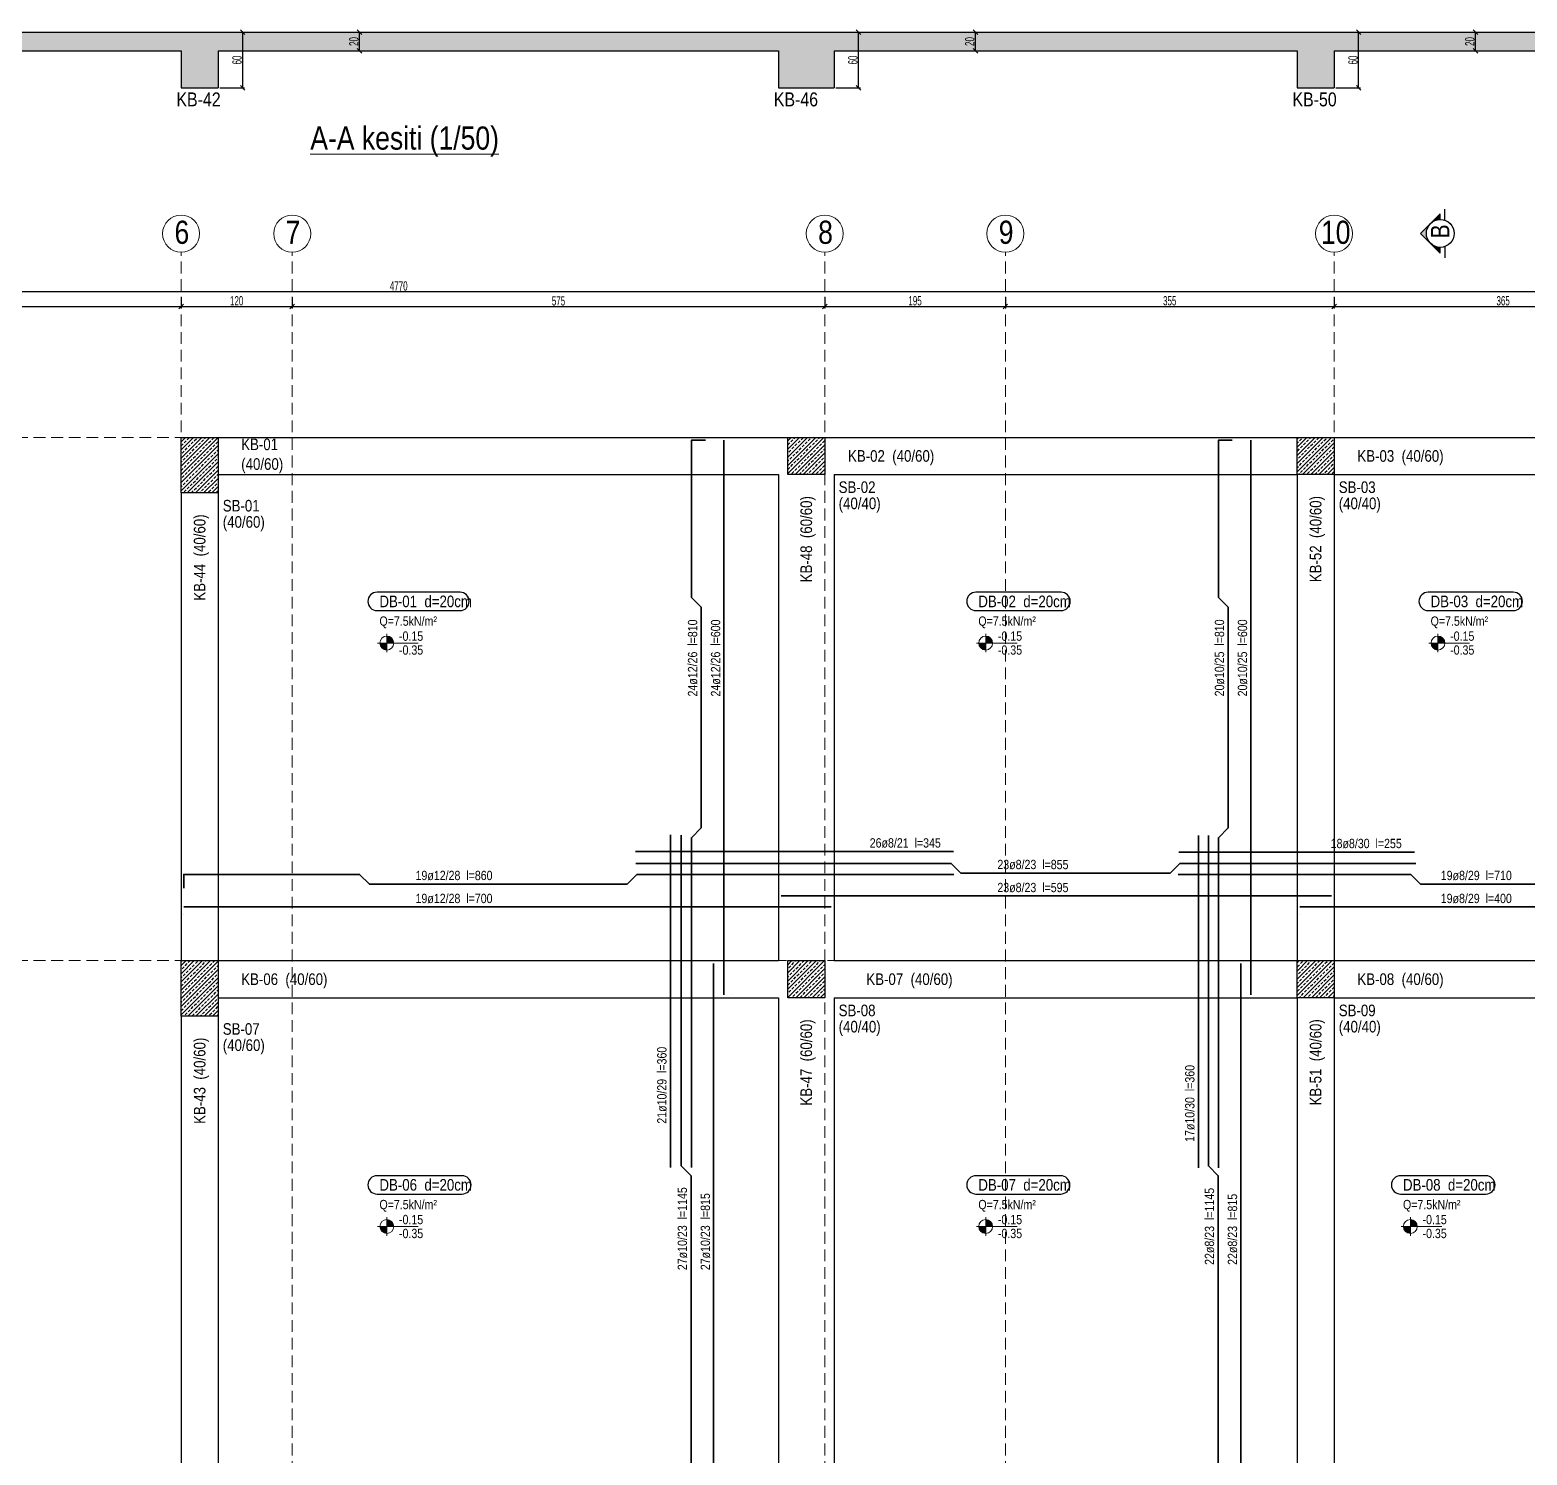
# Model space of a CAD drawing. Header units: millimetres. Extents: x 2532 to 8067, y 819 to 5029.
# Drawn here: x 5018 to 6634, y 3457 to 4996 of the extents above; entities that cross this region are included whole.
import ezdxf

# ---------------------------------------------------------------- set-up
doc = ezdxf.new("R2010")
doc.units = ezdxf.units.MM
doc.linetypes.add('DASHED', pattern=[19.05, 12.7, -6.35])
for name, color, linetype, lineweight in [('AKS BALONU (BEYKENT)', 7, 'Continuous', 20), ('AKS CIZGISI (BEYKENT)', 252, 'DASHED', 20), ('AKS NO (BEYKENT)', 3, 'Continuous', 20), ('AKS OLCU (BEYKENT)', 200, 'Continuous', 20), ('DONATI (BEYKENT)', 4, 'Continuous', 35), ('DONATI YAZISI (BEYKENT)', 3, 'Continuous', 20), ('DOSEME ISMI (BEYKENT)', 9, 'Continuous', 20), ('DOSEME PAFTA (BEYKENT)', 3, 'Continuous', 20), ('DOSEME SINIRI (BEYKENT)', 2, 'Continuous', 30), ('KESIT (BEYKENT)', 151, 'Continuous', 25), ('KESIT ISMI (BEYKENT)', 6, 'Continuous', 20), ('KIRIS (BEYKENT)', 2, 'Continuous', 30), ('KIRIS ISMI (BEYKENT)', 40, 'Continuous', 20), ('KOLON (BEYKENT)', 3, 'Continuous', 30), ('KOLON ISMI (BEYKENT)', 91, 'Continuous', 20), ('KOT CIZGI (BEYKENT)', 120, 'Continuous', 20), ('KOT YAZI (BEYKENT)', 7, 'Continuous', 20), ('OLCU (BEYKENT)', 14, 'Continuous', 20), ('TARAMA (BEYKENT)', 252, 'Continuous', 25), ('YAZI (BEYKENT)', 140, 'Continuous', 20)]:
    doc.layers.add(name, color=color, linetype=linetype, lineweight=lineweight)
doc.styles.add('DONATI YAZISI (BEYKENT)', font='')
doc.styles.add('DSMOLC-50', font='bahnschrift light condensed', dxfattribs={"width": 0.75, "height": 10})
doc.styles.add('KLNOLC-25', font='bahnschrift light condensed', dxfattribs={"width": 0.75, "height": 10})
doc.styles.add('KOT (BEYKENT)', font='')
doc.styles.add('stastyle', font='RomanSTA.ttf')
doc.styles.add('YAZI (BEYKENT)', font='')
doc.styles.get('DONATI YAZISI (BEYKENT)').set_extended_font_data('Bahnschrift Light Condensed')
doc.styles.get('KOT (BEYKENT)').set_extended_font_data('Bahnschrift Light Condensed')
doc.styles.get('YAZI (BEYKENT)').set_extended_font_data('Bahnschrift Light Condensed')
doc.dimstyles.new('DSMOLC-50', dxfattribs={"dimtxt": 10, "dimasz": 5, "dimexe": 2, "dimexo": 2, "dimgap": 1, "dimtad": 1, "dimdec": 1, "dimrnd": 0.5, "dimzin": 12, "dimdsep": 46, "dimtxsty": 'DSMOLC-50', "dimblk": 'OBLIQUE', "dimblk1": 'OBLIQUE', "dimblk2": 'OBLIQUE', "dimcen": 0, "dimclrt": 7, "dimadec": 0, "dimazin": 0, "dimtfac": 1, "dimtdec": 4, "dimtix": 1, "dimtmove": 2, "dimatfit": 3, "dimfxl": 1, "dimtzin": 0, "dimarcsym": 0})
pattern_1 = [(45, (1551.565, 462.183), (-4.4194174, 4.4194174), []), (45, (1555.9844, 462.183), (-4.4194174, 4.4194174), [3.125, -1.5625])]

# ---------------------------------------------------------------- blocks, each defined once
blk = doc.blocks.new('_Oblique')
at = {"color": 0, "linetype": 'ByBlock', "lineweight": -2}
blk.add_line((-0.5, -0.5), (0.5, 0.5), dxfattribs=at)
blk = doc.blocks.new('*D74')
at = {"layer": 'AKS OLCU (BEYKENT)', "color": 0, "lineweight": -2, "transparency": 16777216}
for p, q in [((4666.1, 4707.4), (4666.1, 4695.4)), ((5181.1, 4707.4), (5181.1, 4695.4)), ((4666.1, 4697.4), (5181.1, 4697.4))]:
    blk.add_line(p, q, dxfattribs=at)
at = {"layer": 'DEFPOINTS', "color": 0, "transparency": 16777216}
for p in [(4666.1, 4709.4), (5181.1, 4709.4), (5181.1, 4697.4)]:
    blk.add_point(p, dxfattribs=at)
at = {"layer": 'AKS OLCU (BEYKENT)', "color": 0, "lineweight": -2, "transparency": 16777216, "xscale": 5, "yscale": 5, "zscale": 5, "rotation": 180}
blk.add_blockref('_Oblique', (4666.1, 4697.4), dxfattribs=at)
at = {"layer": 'AKS OLCU (BEYKENT)', "color": 0, "lineweight": -2, "transparency": 16777216, "xscale": 5, "yscale": 5, "zscale": 5}
blk.add_blockref('_Oblique', (5181.1, 4697.4), dxfattribs=at)
at = {"layer": 'AKS OLCU (BEYKENT)', "color": 7, "transparency": 16777216, "insert": (4923.6, 4703.4), "char_height": 10, "attachment_point": 5, "style": 'DSMOLC-50'}
blk.add_mtext('515', dxfattribs=at)
blk = doc.blocks.new('*D75')
at = {"layer": 'AKS OLCU (BEYKENT)', "color": 0, "lineweight": -2, "transparency": 16777216}
for p, q in [((5181.1, 4707.4), (5181.1, 4695.4)), ((5301.1, 4707.4), (5301.1, 4695.4)), ((5181.1, 4697.4), (5301.1, 4697.4))]:
    blk.add_line(p, q, dxfattribs=at)
at = {"layer": 'DEFPOINTS', "color": 0, "transparency": 16777216}
for p in [(5181.1, 4709.4), (5301.1, 4709.4), (5301.1, 4697.4)]:
    blk.add_point(p, dxfattribs=at)
at = {"layer": 'AKS OLCU (BEYKENT)', "color": 0, "lineweight": -2, "transparency": 16777216, "xscale": 5, "yscale": 5, "zscale": 5, "rotation": 180}
blk.add_blockref('_Oblique', (5181.1, 4697.4), dxfattribs=at)
at = {"layer": 'AKS OLCU (BEYKENT)', "color": 0, "lineweight": -2, "transparency": 16777216, "xscale": 5, "yscale": 5, "zscale": 5}
blk.add_blockref('_Oblique', (5301.1, 4697.4), dxfattribs=at)
at = {"layer": 'AKS OLCU (BEYKENT)', "color": 7, "transparency": 16777216, "insert": (5241.1, 4703.5), "char_height": 10, "attachment_point": 5, "style": 'DSMOLC-50'}
blk.add_mtext('120', dxfattribs=at)
blk = doc.blocks.new('*D76')
at = {"layer": 'AKS OLCU (BEYKENT)', "color": 0, "lineweight": -2, "transparency": 16777216}
for p, q in [((5301.1, 4707.4), (5301.1, 4695.4)), ((5876.1, 4707.4), (5876.1, 4695.4)), ((5301.1, 4697.4), (5876.1, 4697.4))]:
    blk.add_line(p, q, dxfattribs=at)
at = {"layer": 'DEFPOINTS', "color": 0, "transparency": 16777216}
for p in [(5301.1, 4709.4), (5876.1, 4709.4), (5876.1, 4697.4)]:
    blk.add_point(p, dxfattribs=at)
at = {"layer": 'AKS OLCU (BEYKENT)', "color": 0, "lineweight": -2, "transparency": 16777216, "xscale": 5, "yscale": 5, "zscale": 5, "rotation": 180}
blk.add_blockref('_Oblique', (5301.1, 4697.4), dxfattribs=at)
at = {"layer": 'AKS OLCU (BEYKENT)', "color": 0, "lineweight": -2, "transparency": 16777216, "xscale": 5, "yscale": 5, "zscale": 5}
blk.add_blockref('_Oblique', (5876.1, 4697.4), dxfattribs=at)
at = {"layer": 'AKS OLCU (BEYKENT)', "color": 7, "transparency": 16777216, "insert": (5588.6, 4703.4), "char_height": 10, "attachment_point": 5, "style": 'DSMOLC-50'}
blk.add_mtext('575', dxfattribs=at)
blk = doc.blocks.new('*D77')
at = {"layer": 'AKS OLCU (BEYKENT)', "color": 0, "lineweight": -2, "transparency": 16777216}
for p, q in [((5876.1, 4707.4), (5876.1, 4695.4)), ((6071.1, 4707.4), (6071.1, 4695.4)), ((5876.1, 4697.4), (6071.1, 4697.4))]:
    blk.add_line(p, q, dxfattribs=at)
at = {"layer": 'DEFPOINTS', "color": 0, "transparency": 16777216}
for p in [(5876.1, 4709.4), (6071.1, 4709.4), (6071.1, 4697.4)]:
    blk.add_point(p, dxfattribs=at)
at = {"layer": 'AKS OLCU (BEYKENT)', "color": 0, "lineweight": -2, "transparency": 16777216, "xscale": 5, "yscale": 5, "zscale": 5, "rotation": 180}
blk.add_blockref('_Oblique', (5876.1, 4697.4), dxfattribs=at)
at = {"layer": 'AKS OLCU (BEYKENT)', "color": 0, "lineweight": -2, "transparency": 16777216, "xscale": 5, "yscale": 5, "zscale": 5}
blk.add_blockref('_Oblique', (6071.1, 4697.4), dxfattribs=at)
at = {"layer": 'AKS OLCU (BEYKENT)', "color": 7, "transparency": 16777216, "insert": (5973.6, 4703.5), "char_height": 10, "attachment_point": 5, "style": 'DSMOLC-50'}
blk.add_mtext('195', dxfattribs=at)
blk = doc.blocks.new('*D78')
at = {"layer": 'AKS OLCU (BEYKENT)', "color": 0, "lineweight": -2, "transparency": 16777216}
for p, q in [((6071.1, 4707.4), (6071.1, 4695.4)), ((6426.1, 4707.4), (6426.1, 4695.4)), ((6071.1, 4697.4), (6426.1, 4697.4))]:
    blk.add_line(p, q, dxfattribs=at)
at = {"layer": 'DEFPOINTS', "color": 0, "transparency": 16777216}
for p in [(6071.1, 4709.4), (6426.1, 4709.4), (6426.1, 4697.4)]:
    blk.add_point(p, dxfattribs=at)
at = {"layer": 'AKS OLCU (BEYKENT)', "color": 0, "lineweight": -2, "transparency": 16777216, "xscale": 5, "yscale": 5, "zscale": 5, "rotation": 180}
blk.add_blockref('_Oblique', (6071.1, 4697.4), dxfattribs=at)
at = {"layer": 'AKS OLCU (BEYKENT)', "color": 0, "lineweight": -2, "transparency": 16777216, "xscale": 5, "yscale": 5, "zscale": 5}
blk.add_blockref('_Oblique', (6426.1, 4697.4), dxfattribs=at)
at = {"layer": 'AKS OLCU (BEYKENT)', "color": 7, "transparency": 16777216, "insert": (6248.6, 4703.5), "char_height": 10, "attachment_point": 5, "style": 'DSMOLC-50'}
blk.add_mtext('355', dxfattribs=at)
blk = doc.blocks.new('*D79')
at = {"layer": 'AKS OLCU (BEYKENT)', "color": 0, "lineweight": -2, "transparency": 16777216}
for p, q in [((6426.1, 4707.4), (6426.1, 4695.4)), ((6791.1, 4707.4), (6791.1, 4695.4)), ((6426.1, 4697.4), (6791.1, 4697.4))]:
    blk.add_line(p, q, dxfattribs=at)
at = {"layer": 'DEFPOINTS', "color": 0, "transparency": 16777216}
for p in [(6426.1, 4709.4), (6791.1, 4709.4), (6791.1, 4697.4)]:
    blk.add_point(p, dxfattribs=at)
at = {"layer": 'AKS OLCU (BEYKENT)', "color": 0, "lineweight": -2, "transparency": 16777216, "xscale": 5, "yscale": 5, "zscale": 5, "rotation": 180}
blk.add_blockref('_Oblique', (6426.1, 4697.4), dxfattribs=at)
at = {"layer": 'AKS OLCU (BEYKENT)', "color": 0, "lineweight": -2, "transparency": 16777216, "xscale": 5, "yscale": 5, "zscale": 5}
blk.add_blockref('_Oblique', (6791.1, 4697.4), dxfattribs=at)
at = {"layer": 'AKS OLCU (BEYKENT)', "color": 7, "transparency": 16777216, "insert": (6608.6, 4703.5), "char_height": 10, "attachment_point": 5, "style": 'DSMOLC-50'}
blk.add_mtext('365', dxfattribs=at)
blk = doc.blocks.new('*D83')
at = {"layer": 'AKS OLCU (BEYKENT)', "color": 0, "lineweight": -2, "transparency": 16777216}
for p, q in [((3031.1, 4711.4), (3031.1, 4715.4)), ((3031.1, 4713.4), (7801.1, 4713.4)), ((7801.1, 4711.4), (7801.1, 4715.4))]:
    blk.add_line(p, q, dxfattribs=at)
at = {"layer": 'DEFPOINTS', "color": 0, "transparency": 16777216}
for p in [(3031.1, 4709.4), (7801.1, 4713.4), (7801.1, 4709.4)]:
    blk.add_point(p, dxfattribs=at)
at = {"layer": 'AKS OLCU (BEYKENT)', "color": 0, "lineweight": -2, "transparency": 16777216, "xscale": 5, "yscale": 5, "zscale": 5, "rotation": 180}
blk.add_blockref('_Oblique', (3031.1, 4713.4), dxfattribs=at)
at = {"layer": 'AKS OLCU (BEYKENT)', "color": 0, "lineweight": -2, "transparency": 16777216, "xscale": 5, "yscale": 5, "zscale": 5}
blk.add_blockref('_Oblique', (7801.1, 4713.4), dxfattribs=at)
at = {"layer": 'AKS OLCU (BEYKENT)', "color": 7, "transparency": 16777216, "insert": (5416.1, 4719.5), "char_height": 10, "attachment_point": 5, "style": 'DSMOLC-50'}
blk.add_mtext('4770', dxfattribs=at)
blk = doc.blocks.new('*D119')
at = {"layer": 'DEFPOINTS', "color": 0, "transparency": 16777216}
for p in [(5221.1, 4993.5), (5247.6, 4993.5), (5221.1, 4933.5)]:
    blk.add_point(p, dxfattribs=at)
at = {"layer": 'OLCU (BEYKENT)', "color": 0, "lineweight": -2, "transparency": 16777216}
for p, q in [((5223.1, 4993.5), (5249.6, 4993.5)), ((5247.6, 4933.5), (5247.6, 4993.5)), ((5223.1, 4933.5), (5249.6, 4933.5))]:
    blk.add_line(p, q, dxfattribs=at)
at = {"layer": 'OLCU (BEYKENT)', "color": 0, "lineweight": -2, "transparency": 16777216, "xscale": 5, "yscale": 5, "zscale": 5}
for p, rotation in [((5247.6, 4993.5), 90), ((5247.6, 4933.5), 270)]:
    blk.add_blockref('_Oblique', p, dxfattribs=dict(at, rotation=rotation))
at = {"layer": 'OLCU (BEYKENT)', "color": 7, "lineweight": -3, "transparency": 16777216, "insert": (5241.5, 4963.5), "char_height": 10, "attachment_point": 5, "rotation": 90, "style": 'KLNOLC-25'}
blk.add_mtext('60', dxfattribs=at)
blk = doc.blocks.new('*D120')
at = {"layer": 'DEFPOINTS', "color": 0, "transparency": 16777216}
for p in [(5359.7, 4993.5), (5373.8, 4993.5), (5359.7, 4973.5)]:
    blk.add_point(p, dxfattribs=at)
at = {"layer": 'OLCU (BEYKENT)', "color": 0, "lineweight": -2, "transparency": 16777216}
for p, q in [((5361.7, 4993.5), (5375.8, 4993.5)), ((5373.8, 4973.5), (5373.8, 4993.5)), ((5361.7, 4973.5), (5375.8, 4973.5))]:
    blk.add_line(p, q, dxfattribs=at)
at = {"layer": 'OLCU (BEYKENT)', "color": 0, "lineweight": -2, "transparency": 16777216, "xscale": 5, "yscale": 5, "zscale": 5}
for p, rotation in [((5373.8, 4993.5), 90), ((5373.8, 4973.5), 270)]:
    blk.add_blockref('_Oblique', p, dxfattribs=dict(at, rotation=rotation))
at = {"layer": 'OLCU (BEYKENT)', "color": 7, "lineweight": -3, "transparency": 16777216, "insert": (5367.7, 4983.5), "char_height": 10, "attachment_point": 5, "rotation": 90, "style": 'KLNOLC-25'}
blk.add_mtext('20', dxfattribs=at)
blk = doc.blocks.new('*D121')
at = {"layer": 'DEFPOINTS', "color": 0, "transparency": 16777216}
for p in [(5886.1, 4993.5), (5912.6, 4993.5), (5886.1, 4933.5)]:
    blk.add_point(p, dxfattribs=at)
at = {"layer": 'OLCU (BEYKENT)', "color": 0, "lineweight": -2, "transparency": 16777216}
for p, q in [((5888.1, 4993.5), (5914.6, 4993.5)), ((5912.6, 4933.5), (5912.6, 4993.5)), ((5888.1, 4933.5), (5914.6, 4933.5))]:
    blk.add_line(p, q, dxfattribs=at)
at = {"layer": 'OLCU (BEYKENT)', "color": 0, "lineweight": -2, "transparency": 16777216, "xscale": 5, "yscale": 5, "zscale": 5}
for p, rotation in [((5912.6, 4993.5), 90), ((5912.6, 4933.5), 270)]:
    blk.add_blockref('_Oblique', p, dxfattribs=dict(at, rotation=rotation))
at = {"layer": 'OLCU (BEYKENT)', "color": 7, "lineweight": -3, "transparency": 16777216, "insert": (5906.5, 4963.5), "char_height": 10, "attachment_point": 5, "rotation": 90, "style": 'KLNOLC-25'}
blk.add_mtext('60', dxfattribs=at)
blk = doc.blocks.new('*D122')
at = {"layer": 'DEFPOINTS', "color": 0, "transparency": 16777216}
for p in [(6024.7, 4993.5), (6038.8, 4993.5), (6024.7, 4973.5)]:
    blk.add_point(p, dxfattribs=at)
at = {"layer": 'OLCU (BEYKENT)', "color": 0, "lineweight": -2, "transparency": 16777216}
for p, q in [((6026.7, 4993.5), (6040.8, 4993.5)), ((6038.8, 4973.5), (6038.8, 4993.5)), ((6026.7, 4973.5), (6040.8, 4973.5))]:
    blk.add_line(p, q, dxfattribs=at)
at = {"layer": 'OLCU (BEYKENT)', "color": 0, "lineweight": -2, "transparency": 16777216, "xscale": 5, "yscale": 5, "zscale": 5}
for p, rotation in [((6038.8, 4993.5), 90), ((6038.8, 4973.5), 270)]:
    blk.add_blockref('_Oblique', p, dxfattribs=dict(at, rotation=rotation))
at = {"layer": 'OLCU (BEYKENT)', "color": 7, "lineweight": -3, "transparency": 16777216, "insert": (6032.7, 4983.5), "char_height": 10, "attachment_point": 5, "rotation": 90, "style": 'KLNOLC-25'}
blk.add_mtext('20', dxfattribs=at)
blk = doc.blocks.new('*D123')
at = {"layer": 'DEFPOINTS', "color": 0, "transparency": 16777216}
for p in [(6426.1, 4993.5), (6452.6, 4993.5), (6426.1, 4933.5)]:
    blk.add_point(p, dxfattribs=at)
at = {"layer": 'OLCU (BEYKENT)', "color": 0, "lineweight": -2, "transparency": 16777216}
for p, q in [((6428.1, 4993.5), (6454.6, 4993.5)), ((6452.6, 4933.5), (6452.6, 4993.5)), ((6428.1, 4933.5), (6454.6, 4933.5))]:
    blk.add_line(p, q, dxfattribs=at)
at = {"layer": 'OLCU (BEYKENT)', "color": 0, "lineweight": -2, "transparency": 16777216, "xscale": 5, "yscale": 5, "zscale": 5}
for p, rotation in [((6452.6, 4993.5), 90), ((6452.6, 4933.5), 270)]:
    blk.add_blockref('_Oblique', p, dxfattribs=dict(at, rotation=rotation))
at = {"layer": 'OLCU (BEYKENT)', "color": 7, "lineweight": -3, "transparency": 16777216, "insert": (6446.5, 4963.5), "char_height": 10, "attachment_point": 5, "rotation": 90, "style": 'KLNOLC-25'}
blk.add_mtext('60', dxfattribs=at)
blk = doc.blocks.new('*D124')
at = {"layer": 'DEFPOINTS', "color": 0, "transparency": 16777216}
for p in [(6564.7, 4993.5), (6578.8, 4993.5), (6564.7, 4973.5)]:
    blk.add_point(p, dxfattribs=at)
at = {"layer": 'OLCU (BEYKENT)', "color": 0, "lineweight": -2, "transparency": 16777216}
for p, q in [((6566.7, 4993.5), (6580.8, 4993.5)), ((6578.8, 4973.5), (6578.8, 4993.5)), ((6566.7, 4973.5), (6580.8, 4973.5))]:
    blk.add_line(p, q, dxfattribs=at)
at = {"layer": 'OLCU (BEYKENT)', "color": 0, "lineweight": -2, "transparency": 16777216, "xscale": 5, "yscale": 5, "zscale": 5}
for p, rotation in [((6578.8, 4993.5), 90), ((6578.8, 4973.5), 270)]:
    blk.add_blockref('_Oblique', p, dxfattribs=dict(at, rotation=rotation))
at = {"layer": 'OLCU (BEYKENT)', "color": 7, "lineweight": -3, "transparency": 16777216, "insert": (6572.7, 4983.5), "char_height": 10, "attachment_point": 5, "rotation": 90, "style": 'KLNOLC-25'}
blk.add_mtext('20', dxfattribs=at)

msp = doc.modelspace()

# ---------------------------------------------------------------- hatches: boundary and pattern name
at = {"layer": 'KESIT (BEYKENT)', "lineweight": -3}
h = msp.add_hatch(color=256, dxfattribs=at)
h.dxf.hatch_style = 1
h.paths.add_polyline_path([(6530.08, 4786.84), (6519.47, 4776.24), (6530.08, 4765.63, -0.1989124), (6525.68, 4776.24, -0.1989124)])
h = msp.add_hatch(color=256, dxfattribs=at)
h.dxf.hatch_style = 1
h.paths.add_polyline_path([(6540.68, 4797.45), (6530.08, 4786.84, -0.1989124), (6540.68, 4791.24)])
h = msp.add_hatch(color=256, dxfattribs=at)
h.dxf.hatch_style = 1
h.paths.add_polyline_path([(6540.68, 4761.24, -0.1989124), (6530.08, 4765.63), (6540.68, 4755.02)])
at = {"layer": 'KOT CIZGI (BEYKENT)'}
h = msp.add_hatch(color=256, dxfattribs=at)
h.dxf.hatch_style = 1
h.paths.add_polyline_path([(5403.22, 4333.95), (5395.72, 4333.95, 0.4142136), (5403.22, 4326.45)])
h = msp.add_hatch(color=256, dxfattribs=at)
h.dxf.hatch_style = 1
h.paths.add_polyline_path([(5403.22, 4341.45), (5403.22, 4333.95), (5410.72, 4333.95, 0.4142136)])
h = msp.add_hatch(color=256, dxfattribs=at)
h.dxf.hatch_style = 1
h.paths.add_polyline_path([(6049.89, 4333.95), (6042.39, 4333.95, 0.4142136), (6049.89, 4326.45)])
h = msp.add_hatch(color=256, dxfattribs=at)
h.dxf.hatch_style = 1
h.paths.add_polyline_path([(6049.89, 4341.45), (6049.89, 4333.95), (6057.39, 4333.95, 0.4142136)])
h = msp.add_hatch(color=256, dxfattribs=at)
h.dxf.hatch_style = 1
h.paths.add_polyline_path([(6538.22, 4333.95), (6530.72, 4333.95, 0.4142136), (6538.22, 4326.45)])
h = msp.add_hatch(color=256, dxfattribs=at)
h.dxf.hatch_style = 1
h.paths.add_polyline_path([(6538.22, 4341.45), (6538.22, 4333.95), (6545.72, 4333.95, 0.4142136)])
h = msp.add_hatch(color=256, dxfattribs=at)
h.dxf.hatch_style = 1
h.paths.add_polyline_path([(5403.22, 3703.95), (5395.72, 3703.95, 0.4142136), (5403.22, 3696.45)])
h = msp.add_hatch(color=256, dxfattribs=at)
h.dxf.hatch_style = 1
h.paths.add_polyline_path([(5403.22, 3711.45), (5403.22, 3703.95), (5410.72, 3703.95, 0.4142136)])
h = msp.add_hatch(color=256, dxfattribs=at)
h.dxf.hatch_style = 1
h.paths.add_polyline_path([(6049.89, 3703.95), (6042.39, 3703.95, 0.4142136), (6049.89, 3696.45)])
h = msp.add_hatch(color=256, dxfattribs=at)
h.dxf.hatch_style = 1
h.paths.add_polyline_path([(6049.89, 3711.45), (6049.89, 3703.95), (6057.39, 3703.95, 0.4142136)])
h = msp.add_hatch(color=256, dxfattribs=at)
h.dxf.hatch_style = 1
h.paths.add_polyline_path([(6508.4, 3703.95), (6500.9, 3703.95, 0.4142136), (6508.4, 3696.45)])
h = msp.add_hatch(color=256, dxfattribs=at)
h.dxf.hatch_style = 1
h.paths.add_polyline_path([(6508.4, 3711.45), (6508.4, 3703.95), (6515.9, 3703.95, 0.4142136)])
at = {"layer": 'TARAMA (BEYKENT)', "lineweight": -3}
h = msp.add_hatch(dxfattribs=at)
h.set_pattern_fill('ANSI33', color=256)
h.set_pattern_definition([(45, (1551.565, 334.067), (-4.490128, 4.490128), []), (45, (1556.055, 334.067), (-4.490128, 4.490128), [3.175, -1.5875])])
h.paths.add_polyline_path([(3056.08, 4973.49), (3536.12, 4973.49), (3536.12, 4933.49), (3576.12, 4933.49), (3576.12, 4973.49), (4051.12, 4973.49), (4051.12, 4933.49), (4111.12, 4933.49), (4111.12, 4973.49), (4616.12, 4973.49), (4616.12, 4933.49), (4676.12, 4933.49), (4676.12, 4973.49), (5181.05, 4973.49), (5181.05, 4933.49), (5221.12, 4933.49), (5221.12, 4973.49), (5826.12, 4973.49), (5826.12, 4933.49), (5886.12, 4933.49), (5886.12, 4973.49), (6386.12, 4973.49), (6386.12, 4933.49), (6426.12, 4933.49), (6426.12, 4973.49), (6991.12, 4973.49), (6991.12, 4933.49), (7051.12, 4933.49), (7051.12, 4973.49), (7771.22, 4973.49), (7771.22, 4933.49), (7801.14, 4933.49), (7801.14, 4993.49), (3056.12, 4993.49), (3031.02, 4993.49), (3031.02, 4873.49), (3056.08, 4873.49)])
at = {"layer": 'TARAMA (BEYKENT)'}
h = msp.add_hatch(dxfattribs=at)
h.set_pattern_fill('ANSI33', color=256, style=0, pattern_type=0)
h.set_pattern_definition(pattern_1)
h.paths.add_polyline_path([(5181.12, 4556.01), (5221.12, 4556.01), (5221.12, 4496.01), (5181.12, 4496.01)], flags=0)
h = msp.add_hatch(dxfattribs=at)
h.set_pattern_fill('ANSI33', color=256, style=0, pattern_type=0)
h.set_pattern_definition(pattern_1)
h.paths.add_polyline_path([(5836.12, 4556.01), (5876.12, 4556.01), (5876.12, 4516.01), (5836.12, 4516.01)], flags=0)
h = msp.add_hatch(dxfattribs=at)
h.set_pattern_fill('ANSI33', color=256, style=0, pattern_type=0)
h.set_pattern_definition(pattern_1)
h.paths.add_polyline_path([(6386.12, 4556.01), (6426.12, 4556.01), (6426.12, 4516.01), (6386.12, 4516.01)], flags=0)
h = msp.add_hatch(dxfattribs=at)
h.set_pattern_fill('ANSI33', color=256, style=0, pattern_type=0)
h.set_pattern_definition(pattern_1)
h.paths.add_polyline_path([(5181.12, 3991.01), (5221.12, 3991.01), (5221.12, 3931.01), (5181.12, 3931.01)], flags=0)
h = msp.add_hatch(dxfattribs=at)
h.set_pattern_fill('ANSI33', color=256, style=0, pattern_type=0)
h.set_pattern_definition(pattern_1)
h.paths.add_polyline_path([(5836.12, 3991.01), (5876.12, 3991.01), (5876.12, 3951.01), (5836.12, 3951.01)], flags=0)
h = msp.add_hatch(dxfattribs=at)
h.set_pattern_fill('ANSI33', color=256, style=0, pattern_type=0)
h.set_pattern_definition(pattern_1)
h.paths.add_polyline_path([(6386.12, 3991.01), (6426.12, 3991.01), (6426.12, 3951.01), (6386.12, 3951.01)], flags=0)

# ---------------------------------------------------------------- linework, layer by layer
at = {"layer": 'AKS BALONU (BEYKENT)'}
for centre in [(5181.12, 4776.01), (5301.12, 4776.01), (5876.12, 4776.01), (6071.12, 4776.01), (6426.12, 4776.01)]:
    msp.add_circle(centre, 20, dxfattribs=at)
at = {"layer": 'AKS CIZGISI (BEYKENT)'}
for p, q in [((5181.12, 866.01), (5181.12, 4756.01)), ((5301.12, 866.01), (5301.12, 4756.01)), ((5876.12, 866.01), (5876.12, 4756.01)), ((6071.12, 866.01), (6071.12, 4756.01)), ((6426.12, 866.01), (6426.12, 4756.01)), ((2831.12, 4556.01), (8016.12, 4556.01)), ((2831.12, 3991.01), (8016.12, 3991.01))]:
    msp.add_line(p, q, dxfattribs=at)
at = {"layer": 'DONATI (BEYKENT)'}
for points in [[(5732.21, 3767.65), (5732.21, 4123.67), (5742.81, 4134.29), (5742.81, 4372.56), (5732.21, 4383.17), (5732.21, 4552.92), (5747.21, 4552.94)], [(5767.21, 3954.01), (5767.21, 4553.01)], [(6301.12, 3767.21), (6301.12, 4123.67), (6311.72, 4134.29), (6311.71, 4372.56), (6301.12, 4383.17), (6301.12, 4552.92), (6316.12, 4552.94)], [(6336.12, 3954.01), (6336.12, 4553.01)], [(5709.63, 3767.58), (5709.63, 4126.77)], [(5721.12, 2992), (5721.12, 3412.42), (5731.72, 3423.03), (5731.71, 3758.8), (5721.12, 3769.42), (5721.12, 4126.63)], [(6279.69, 3767.14), (6279.69, 4126.25)], [(6290.31, 2992.04), (6290.31, 3412.42), (6300.91, 3423.03), (6300.91, 3758.8), (6290.31, 3769.42), (6290.31, 4126.15)], [(5671.76, 4108.74), (6015.25, 4108.74)], [(6258.41, 4108.13), (6512.92, 4108.13)], [(5672, 4096.01), (6012.52, 4096.01), (6023.14, 4085.41), (6248.91, 4085.41), (6259.52, 4096.01), (6514.27, 4096.01)], [(5184.04, 4069.2), (5184.03, 4084.2), (5373.78, 4084.2), (5384.39, 4073.6), (5662.67, 4073.6), (5673.28, 4084.2), (6015.42, 4084.2)], [(6257.83, 4084.2), (6508.78, 4084.2), (6519.39, 4073.6), (6657.67, 4073.6), (6668.28, 4084.2), (6954.2, 4084.2)], [(5829.11, 4061.01), (6423.11, 4061.01)], [(5184.12, 4049.2), (5883.12, 4049.2)], [(6389.12, 4049.2), (6788.12, 4049.2)], [(5756.12, 3174), (5756.12, 3988)], [(6325.31, 3174), (6325.31, 3988)]]:
    msp.add_lwpolyline(points, dxfattribs=at)
at = {"layer": 'DOSEME PAFTA (BEYKENT)', "lineweight": -3}
for points in [[(5392.64, 4369.02), (5482.26, 4369.02, 1), (5482.26, 4388.8), (5392.64, 4388.8, 1)], [(6039.31, 4369.02), (6131.24, 4369.02, 1), (6131.24, 4388.8), (6039.31, 4388.8, 1)], [(6527.64, 4369.02), (6619.51, 4369.02, 1), (6619.51, 4388.8), (6527.64, 4388.8, 1)], [(5392.64, 3739.02), (5484.32, 3739.02, 1), (5484.32, 3758.8), (5392.64, 3758.8, 1)], [(6039.31, 3739.02), (6130.9, 3739.02, 1), (6130.9, 3758.8), (6039.31, 3758.8, 1)], [(6497.82, 3739.02), (6589.94, 3739.02, 1), (6589.94, 3758.8), (6497.82, 3758.8, 1)]]:
    msp.add_lwpolyline(points, format="xyb", close=True, dxfattribs=at)
at = {"layer": 'DOSEME SINIRI (BEYKENT)'}
for p, q in [((3056.12, 4993.49), (7801.14, 4993.49)), ((4676.12, 4973.49), (5181.05, 4973.49)), ((5181.05, 4973.49), (5181.05, 4933.49)), ((5221.12, 4973.49), (5221.12, 4933.49)), ((5221.12, 4973.49), (5826.12, 4973.49)), ((5826.12, 4973.49), (5826.12, 4933.49)), ((5886.12, 4973.49), (5886.12, 4933.49)), ((5886.12, 4973.49), (6386.12, 4973.49)), ((6386.12, 4973.49), (6386.12, 4933.49)), ((6426.12, 4973.49), (6426.12, 4933.49)), ((6426.12, 4973.49), (6991.12, 4973.49)), ((5181.05, 4933.49), (5221.12, 4933.49)), ((5826.12, 4933.49), (5886.12, 4933.49)), ((6386.12, 4933.49), (6426.12, 4933.49))]:
    msp.add_line(p, q, dxfattribs=at)
at = {"layer": 'KESIT (BEYKENT)', "lineweight": -3, "flags": 128}
for points in [[(6545.68, 4790.38), (6545.68, 4802.45)], [(6540.68, 4791.24), (6540.68, 4797.45), (6519.47, 4776.24), (6540.68, 4755.02), (6540.68, 4761.24)], [(6545.68, 4762.09), (6545.68, 4750.02)]]:
    msp.add_lwpolyline(points, dxfattribs=at)
at = {"layer": 'KESIT (BEYKENT)', "lineweight": -3}
msp.add_circle((6540.68, 4776.24), 15, dxfattribs=at)
at = {"layer": 'KIRIS (BEYKENT)'}
for p, q in [((5221.02, 4556.01), (5836.22, 4556.01)), ((5876.22, 4556.01), (6386.22, 4556.01)), ((6426.22, 4556.01), (6751.22, 4556.01)), ((5221.02, 4516.01), (5826.12, 4516.01)), ((5826.12, 4516.01), (5826.12, 3991.01)), ((5886.12, 4516.01), (6386.12, 4516.01)), ((5886.12, 4516.01), (5886.12, 3991.01)), ((6386.12, 4516.01), (6386.22, 3991.11)), ((6426.12, 4516.01), (6426.22, 3991.11)), ((6426.22, 4516.01), (6751.12, 4516.01)), ((5181.02, 4496.11), (5181.02, 3991.11)), ((5221.12, 4496.11), (5221.02, 3991.11)), ((5221.02, 3991.01), (5826.12, 3991.01)), ((5886.12, 3991.01), (6386.22, 3991.01)), ((6426.22, 3991.01), (6751.22, 3991.01)), ((5221.02, 3951.01), (5826.12, 3951.01)), ((5826.12, 3951.01), (5826.12, 3231.01)), ((5886.12, 3951.01), (6386.12, 3951.01)), ((5886.12, 3951.01), (5886.12, 3231.01)), ((6386.12, 3951.01), (6386.22, 3231.11)), ((6426.12, 3951.01), (6426.22, 3231.11)), ((6426.22, 3951.01), (6751.22, 3951.01)), ((5181.02, 3931.11), (5181.02, 3231.11)), ((5221.12, 3931.11), (5221.02, 3231.11))]:
    msp.add_line(p, q, dxfattribs=at)
at = {"layer": 'KOLON (BEYKENT)'}
for points in [[(5181.12, 4556.01), (5221.12, 4556.01), (5221.12, 4496.01), (5181.12, 4496.01)], [(5836.12, 4556.01), (5876.12, 4556.01), (5876.12, 4516.01), (5836.12, 4516.01)], [(6386.12, 4556.01), (6426.12, 4556.01), (6426.12, 4516.01), (6386.12, 4516.01)], [(5181.12, 3991.01), (5221.12, 3991.01), (5221.12, 3931.01), (5181.12, 3931.01)], [(5836.12, 3991.01), (5876.12, 3991.01), (5876.12, 3951.01), (5836.12, 3951.01)], [(6386.12, 3991.01), (6426.12, 3991.01), (6426.12, 3951.01), (6386.12, 3951.01)]]:
    msp.add_lwpolyline(points, close=True, dxfattribs=at)
at = {"layer": 'KOT CIZGI (BEYKENT)'}
for p, q in [((5393.22, 4333.95), (5437.25, 4333.95)), ((5403.22, 4343.95), (5403.22, 4323.95)), ((6039.89, 4333.95), (6083.92, 4333.95)), ((6049.89, 4343.95), (6049.89, 4323.95)), ((6528.22, 4333.95), (6572.25, 4333.95)), ((6538.22, 4343.95), (6538.22, 4323.95)), ((5393.22, 3703.95), (5437.25, 3703.95)), ((5403.22, 3713.95), (5403.22, 3693.95)), ((6039.89, 3703.95), (6083.92, 3703.95)), ((6049.89, 3713.95), (6049.89, 3693.95)), ((6498.4, 3703.95), (6542.43, 3703.95)), ((6508.4, 3713.95), (6508.4, 3693.95))]:
    msp.add_line(p, q, dxfattribs=at)
for centre in [(5403.22, 4333.95), (6049.89, 4333.95), (6538.22, 4333.95), (5403.22, 3703.95), (6049.89, 3703.95), (6508.4, 3703.95)]:
    msp.add_circle(centre, 7.5, dxfattribs=at)

# ---------------------------------------------------------------- texts
at = {"layer": 'AKS NO (BEYKENT)', "style": 'YAZI (BEYKENT)'}
for s, p in [('6', (5173.99, 4765.01)), ('7', (5293.99, 4765.01)), ('8', (5868.99, 4765.01)), ('9', (6063.99, 4765.01)), ('10', (6411.89, 4765.01))]:
    msp.add_text(s, height=25, dxfattribs=at).set_placement(p)
at = {"layer": 'DONATI (BEYKENT)', "style": 'stastyle'}
for s, p in [('& 1-.2- 1- 6.950002- 3.649999', (5829.11, 4061.01)), ('& 1-.2- 1- 0- 5.499999', (5184.12, 4041.01)), ('& 1-.2- 1- 5.499999- 6.900002', (6389.12, 4041.01)), ('& 1-.2- 1- 7.599998- 0', (5776.12, 3954.01)), ('& 1-.2- 1- 7.599998- 0', (6336.12, 3954.01))]:
    msp.add_text(s, height=0.0005, dxfattribs=at).set_placement(p)
at = {"layer": 'DONATI YAZISI (BEYKENT)', "style": 'DONATI YAZISI (BEYKENT)'}
for s, p in [(' 24ø12/26  l=810', (5738.38, 4273.1)), (' 24ø12/26  l=600', (5763.21, 4273.09)), (' 20ø10/25  l=810', (6307.29, 4273.19)), (' 20ø10/25  l=600', (6332.12, 4273.18)), (' 21ø10/29  l=360', (5705.21, 3811.76)), (' 17ø10/30  l=360', (6275.26, 3792.11)), (' 27ø10/23  l=1145', (5727.29, 3653.66)), (' 27ø10/23  l=815', (5752.12, 3653.65)), (' 22ø8/23  l=1145', (6296.48, 3659.33)), (' 22ø8/23  l=815', (6321.31, 3659.32))]:
    msp.add_text(s, height=10, rotation=90, dxfattribs=at).set_placement(p)
for s, p in [(' 26ø8/21  l=345', (5921.47, 4113.17)), (' 18ø8/30  l=255', (6419.2, 4112.56)), (' 23ø8/23  l=855', (6059.32, 4089.83)), (' 19ø12/28  l=860', (5431.08, 4078.03)), (' 23ø8/23  l=595', (6059.31, 4065.01)), (' 19ø8/29  l=710', (6538.08, 4078.03)), (' 19ø12/28  l=700', (5431.07, 4053.2)), (' 19ø8/29  l=400', (6538.07, 4053.2))]:
    msp.add_text(s, height=10, dxfattribs=at).set_placement(p)
at = {"layer": 'DOSEME ISMI (BEYKENT)', "style": 'YAZI (BEYKENT)'}
for s, p in [('DB-01  d=20cm', (5395.28, 4372.67)), ('DB-02  d=20cm', (6041.95, 4372.67)), ('DB-03  d=20cm', (6530.28, 4372.67)), ('DB-06  d=20cm', (5395.28, 3742.67)), ('DB-07  d=20cm', (6041.95, 3742.67)), ('DB-08  d=20cm', (6500.46, 3742.67))]:
    msp.add_text(s, height=12.5, dxfattribs=at).set_placement(p)
at = {"layer": 'KESIT ISMI (BEYKENT)', "style": 'YAZI (BEYKENT)'}
msp.add_text('%%UA-A kesiti (1/50)', height=25, dxfattribs=at).set_placement((5320.63, 4866.74))
msp.add_text('B', height=20, rotation=90, dxfattribs=at).set_placement((6550.55, 4770.78))
at = {"layer": 'KIRIS ISMI (BEYKENT)', "style": 'YAZI (BEYKENT)'}
for s, height, p in [('KB-42', 15, (5176.05, 4913.49)), ('KB-46', 15, (5821.12, 4913.49)), ('KB-50', 15, (6381.12, 4913.49)), ('KB-01', 12.5, (5246.02, 4542.26)), ('KB-02  (40/60)', 12.5, (5901.22, 4529.76)), ('KB-03  (40/60)', 12.5, (6451.22, 4529.76)), ('(40/60)', 12.5, (5246.02, 4521.01)), ('KB-06  (40/60)', 12.5, (5246.02, 3964.76)), ('KB-07  (40/60)', 12.5, (5921.02, 3964.76)), ('KB-08  (40/60)', 12.5, (6451.22, 3964.76))]:
    msp.add_text(s, height=height, dxfattribs=at).set_placement(p)
for s, p in [('KB-48  (60/60)', (5862.37, 4399.51)), ('KB-52  (40/60)', (6412.37, 4399.61)), ('KB-44  (40/60)', (5207.37, 4379.76)), ('KB-47  (60/60)', (5862.37, 3834.51)), ('KB-51  (40/60)', (6412.37, 3834.64)), ('KB-43  (40/60)', (5207.37, 3814.74))]:
    msp.add_text(s, height=12.5, rotation=90, dxfattribs=at).set_placement(p)
at = {"layer": 'KOLON ISMI (BEYKENT)', "style": 'YAZI (BEYKENT)'}
for s, p in [('SB-02', (5891.12, 4496.01)), ('SB-03', (6431.12, 4496.01)), ('SB-01', (5226.12, 4476.01)), ('(40/40)', (5891.12, 4478.51)), ('(40/40)', (6431.12, 4478.51)), ('(40/60)', (5226.12, 4458.51)), ('SB-08', (5891.12, 3931.01)), ('SB-09', (6431.12, 3931.01)), ('SB-07', (5226.12, 3911.01)), ('(40/40)', (5891.12, 3913.51)), ('(40/40)', (6431.12, 3913.51)), ('(40/60)', (5226.12, 3893.51))]:
    msp.add_text(s, height=12.5, dxfattribs=at).set_placement(p)
at = {"layer": 'KOT YAZI (BEYKENT)', "style": 'KOT (BEYKENT)'}
for s, p in [(' -0.15', (5413.22, 4336.45)), (' -0.15', (6059.89, 4336.45)), (' -0.15', (6548.22, 4336.45)), (' -0.35', (5413.22, 4321.45)), (' -0.35', (6059.89, 4321.45)), (' -0.35', (6548.22, 4321.45)), (' -0.15', (5413.22, 3706.45)), (' -0.15', (6059.89, 3706.45)), (' -0.15', (6518.4, 3706.45)), (' -0.35', (5413.22, 3691.45)), (' -0.35', (6059.89, 3691.45)), (' -0.35', (6518.4, 3691.45))]:
    msp.add_text(s, height=10, dxfattribs=at).set_placement(p)
at = {"layer": 'YAZI (BEYKENT)', "style": 'YAZI (BEYKENT)'}
for p in [(5395.28, 4352.67), (6041.95, 4352.67), (6530.28, 4352.67), (5395.28, 3722.67), (6041.95, 3722.67), (6500.46, 3722.67)]:
    msp.add_text('Q=7.5kN/m²', height=10, dxfattribs=at).set_placement(p)

# ---------------------------------------------------------------- dimensions: what is measured, and where the dimension line sits
at = {"layer": 'AKS OLCU (BEYKENT)'}
for base, p1, p2, picture, middle in [((7801.12, 4713.37), (3031.12, 4709.37), (7801.12, 4709.37), '*D83', (5416.12, 4719.48)), ((5181.12, 4697.37), (4666.12, 4709.37), (5181.12, 4709.37), '*D74', (4923.62, 4703.42)), ((5301.12, 4697.37), (5181.12, 4709.37), (5301.12, 4709.37), '*D75', (5241.12, 4703.48)), ((5876.12, 4697.37), (5301.12, 4709.37), (5876.12, 4709.37), '*D76', (5588.62, 4703.42)), ((6071.12, 4697.37), (5876.12, 4709.37), (6071.12, 4709.37), '*D77', (5973.62, 4703.48)), ((6426.12, 4697.37), (6071.12, 4709.37), (6426.12, 4709.37), '*D78', (6248.62, 4703.48)), ((6791.12, 4697.37), (6426.12, 4709.37), (6791.12, 4709.37), '*D79', (6608.62, 4703.48))]:
    dim = msp.add_linear_dim(base=base, p1=p1, p2=p2, dimstyle='DSMOLC-50', dxfattribs=at)
    dim.commit()
    dim.dimension.update_dxf_attribs({"geometry": picture, "text_midpoint": middle})
at = {"layer": 'OLCU (BEYKENT)', "lineweight": -3}
for base, p1, p2, picture, middle in [((5247.61, 4993.49), (5221.12, 4933.49), (5221.12, 4993.49), '*D119', (5241.51, 4963.49)), ((5373.81, 4993.49), (5359.72, 4973.49), (5359.72, 4993.49), '*D120', (5367.71, 4983.49)), ((5912.61, 4993.49), (5886.12, 4933.49), (5886.12, 4993.49), '*D121', (5906.51, 4963.49)), ((6038.81, 4993.49), (6024.72, 4973.49), (6024.72, 4993.49), '*D122', (6032.71, 4983.49)), ((6452.61, 4993.49), (6426.12, 4933.49), (6426.12, 4993.49), '*D123', (6446.51, 4963.49)), ((6578.81, 4993.49), (6564.72, 4973.49), (6564.72, 4993.49), '*D124', (6572.71, 4983.49))]:
    dim = msp.add_linear_dim(base=base, p1=p1, p2=p2, angle=90, dimstyle='DSMOLC-50', override={"dimtxsty": 'KLNOLC-25'}, dxfattribs=at)
    dim.commit()
    dim.dimension.update_dxf_attribs({"geometry": picture, "text_midpoint": middle})

doc.saveas('drawing.dxf')
